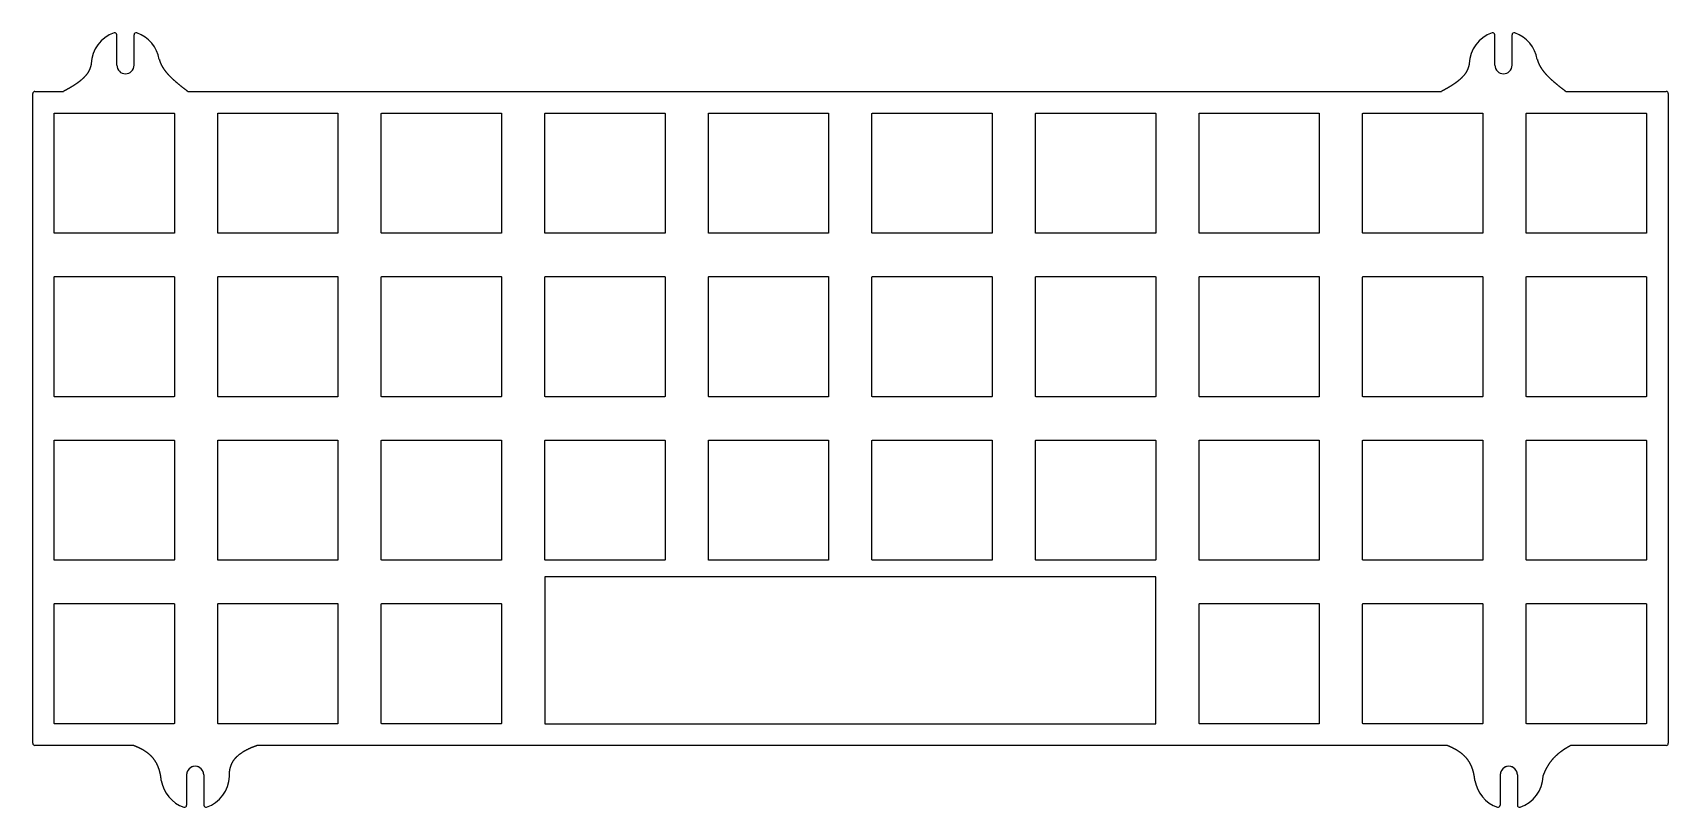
# Model space of a CAD drawing. Header units: millimetres. Extents: x 319 to 509, y -181 to -90.
import ezdxf

# ---------------------------------------------------------------- set-up
doc = ezdxf.new("R2010")
doc.units = ezdxf.units.MM
doc.layers.get('0').update_dxf_attribs({"linetype": 'CONTINUOUS'})

msp = doc.modelspace()

# ---------------------------------------------------------------- linework, layer by layer
for p, q in [((328.74, -94.17), (328.74, -90.63)), ((330.74, -94.17), (330.74, -90.63)), ((489.24, -94.17), (489.24, -90.63)), ((491.24, -94.17), (491.24, -90.63)), ((318.94, -173.17), (318.94, -97.47)), ((319.19, -97.22), (322.51, -97.22)), ((337.01, -97.22), (483.01, -97.22)), ((497.51, -97.22), (509.19, -97.22)), ((509.44, -97.47), (509.44, -173.17)), ((330.61, -173.42), (319.19, -173.42)), ((483.61, -173.42), (345.05, -173.42)), ((509.19, -173.42), (498.05, -173.42)), ((336.86, -176.85), (336.86, -180.38)), ((338.86, -176.85), (338.86, -180.38)), ((489.86, -176.85), (489.86, -180.38)), ((491.86, -176.85), (491.86, -180.38))]:
    msp.add_line(p, q)
for points in [[(321.49, -99.75), (335.39, -99.75, -0.414214), (335.44, -99.8), (335.44, -113.7, -0.414214), (335.39, -113.75), (321.49, -113.75, -0.414214), (321.44, -113.7), (321.44, -99.8, -0.414214)], [(340.49, -113.7), (340.49, -99.8, -0.414214), (340.54, -99.75), (354.44, -99.75, -0.414214), (354.49, -99.8), (354.49, -113.7, -0.414214), (354.44, -113.75), (340.54, -113.75, -0.414214)], [(373.54, -99.8), (373.54, -113.7, -0.414214), (373.49, -113.75), (359.59, -113.75, -0.414214), (359.54, -113.7), (359.54, -99.8, -0.414214), (359.59, -99.75), (373.49, -99.75, -0.414214)], [(378.64, -99.75), (392.54, -99.75, -0.414214), (392.59, -99.8), (392.59, -113.7, -0.414214), (392.54, -113.75), (378.64, -113.75, -0.414214), (378.59, -113.7), (378.59, -99.8, -0.414214)], [(397.64, -113.7), (397.64, -99.8, -0.414214), (397.69, -99.75), (411.59, -99.75, -0.414214), (411.64, -99.8), (411.64, -113.7, -0.414214), (411.59, -113.75), (397.69, -113.75, -0.414214)], [(430.69, -99.8), (430.69, -113.7, -0.414214), (430.64, -113.75), (416.74, -113.75, -0.414214), (416.69, -113.7), (416.69, -99.8, -0.414214), (416.74, -99.75), (430.64, -99.75, -0.414214)], [(435.79, -113.75, -0.414214), (435.74, -113.7), (435.74, -99.8, -0.414214), (435.79, -99.75), (449.69, -99.75, -0.414214), (449.74, -99.8), (449.74, -113.7, -0.414214), (449.69, -113.75)], [(468.74, -99.75, -0.414214), (468.79, -99.8), (468.79, -113.7, -0.414214), (468.74, -113.75), (454.84, -113.75, -0.414214), (454.79, -113.7), (454.79, -99.8, -0.414214), (454.84, -99.75)], [(473.89, -113.75, -0.414214), (473.84, -113.7), (473.84, -99.8, -0.414214), (473.89, -99.75), (487.79, -99.75, -0.414214), (487.84, -99.8), (487.84, -113.7, -0.414214), (487.79, -113.75)], [(492.89, -99.8, -0.414214), (492.94, -99.75), (506.84, -99.75, -0.414214), (506.89, -99.8), (506.89, -113.7, -0.414214), (506.84, -113.75), (492.94, -113.75, -0.414214), (492.89, -113.7)], [(335.44, -118.85), (335.44, -132.75, -0.414214), (335.39, -132.8), (321.49, -132.8, -0.414214), (321.44, -132.75), (321.44, -118.85, -0.414214), (321.49, -118.8), (335.39, -118.8, -0.414214)], [(354.49, -132.75, -0.414214), (354.44, -132.8), (340.54, -132.8, -0.414214), (340.49, -132.75), (340.49, -118.85, -0.414214), (340.54, -118.8), (354.44, -118.8, -0.414214), (354.49, -118.85)], [(373.49, -118.8, -0.414214), (373.54, -118.85), (373.54, -132.75, -0.414214), (373.49, -132.8), (359.59, -132.8, -0.414214), (359.54, -132.75), (359.54, -118.85, -0.414214), (359.59, -118.8)], [(392.54, -118.8, -0.414214), (392.59, -118.85), (392.59, -132.75, -0.414214), (392.54, -132.8), (378.64, -132.8, -0.414214), (378.59, -132.75), (378.59, -118.85, -0.414214), (378.64, -118.8)], [(411.59, -118.8, -0.414214), (411.64, -118.85), (411.64, -132.75, -0.414214), (411.59, -132.8), (397.69, -132.8, -0.414214), (397.64, -132.75), (397.64, -118.85, -0.414214), (397.69, -118.8)], [(430.64, -118.8, -0.414214), (430.69, -118.85), (430.69, -132.75, -0.414214), (430.64, -132.8), (416.74, -132.8, -0.414214), (416.69, -132.75), (416.69, -118.85, -0.414214), (416.74, -118.8)], [(449.69, -132.8), (435.79, -132.8, -0.414214), (435.74, -132.75), (435.74, -118.85, -0.414214), (435.79, -118.8), (449.69, -118.8, -0.414214), (449.74, -118.85), (449.74, -132.75, -0.414214)], [(468.74, -118.8, -0.414214), (468.79, -118.85), (468.79, -132.75, -0.414214), (468.74, -132.8), (454.84, -132.8, -0.414214), (454.79, -132.75), (454.79, -118.85, -0.414214), (454.84, -118.8)], [(487.79, -118.8, -0.414214), (487.84, -118.85), (487.84, -132.75, -0.414214), (487.79, -132.8), (473.89, -132.8, -0.414214), (473.84, -132.75), (473.84, -118.85, -0.414214), (473.89, -118.8)], [(506.84, -118.8, -0.414214), (506.89, -118.85), (506.89, -132.75, -0.414214), (506.84, -132.8), (492.94, -132.8, -0.414214), (492.89, -132.75), (492.89, -118.85, -0.414214), (492.94, -118.8)], [(321.49, -137.85), (335.39, -137.85, -0.414214), (335.44, -137.9), (335.44, -151.8, -0.414214), (335.39, -151.85), (321.49, -151.85, -0.414214), (321.44, -151.8), (321.44, -137.9, -0.414214)], [(340.54, -151.85, -0.414214), (340.49, -151.8), (340.49, -137.9, -0.414214), (340.54, -137.85), (354.44, -137.85, -0.414214), (354.49, -137.9), (354.49, -151.8, -0.414214), (354.44, -151.85)], [(359.54, -137.9, -0.414214), (359.59, -137.85), (373.49, -137.85, -0.414214), (373.54, -137.9), (373.54, -151.8, -0.414214), (373.49, -151.85), (359.59, -151.85, -0.414214), (359.54, -151.8)], [(392.54, -151.85), (378.64, -151.85, -0.414214), (378.59, -151.8), (378.59, -137.9, -0.414214), (378.64, -137.85), (392.54, -137.85, -0.414214), (392.59, -137.9), (392.59, -151.8, -0.414214)], [(397.64, -151.8), (397.64, -137.9, -0.414214), (397.69, -137.85), (411.59, -137.85, -0.414214), (411.64, -137.9), (411.64, -151.8, -0.414214), (411.59, -151.85), (397.69, -151.85, -0.414214)], [(430.64, -137.85, -0.414214), (430.69, -137.9), (430.69, -151.8, -0.414214), (430.64, -151.85), (416.74, -151.85, -0.414214), (416.69, -151.8), (416.69, -137.9, -0.414214), (416.74, -137.85)], [(435.74, -151.8), (435.74, -137.9, -0.414214), (435.79, -137.85), (449.69, -137.85, -0.414214), (449.74, -137.9), (449.74, -151.8, -0.414214), (449.69, -151.85), (435.79, -151.85, -0.414214)], [(454.79, -151.8), (454.79, -137.9, -0.414214), (454.84, -137.85), (468.74, -137.85, -0.414214), (468.79, -137.9), (468.79, -151.8, -0.414214), (468.74, -151.85), (454.84, -151.85, -0.414214)], [(473.84, -151.8), (473.84, -137.9, -0.414214), (473.89, -137.85), (487.79, -137.85, -0.414214), (487.84, -137.9), (487.84, -151.8, -0.414214), (487.79, -151.85), (473.89, -151.85, -0.414214)], [(506.89, -137.9), (506.89, -151.8, -0.414214), (506.84, -151.85), (492.94, -151.85, -0.414214), (492.89, -151.8), (492.89, -137.9, -0.414214), (492.94, -137.85), (506.84, -137.85, -0.414214)], [(335.44, -156.95), (335.44, -170.85, -0.414214), (335.39, -170.9), (321.49, -170.9, -0.414214), (321.44, -170.85), (321.44, -156.95, -0.414214), (321.49, -156.9), (335.39, -156.9, -0.414214)], [(354.44, -170.9), (340.54, -170.9, -0.414214), (340.49, -170.85), (340.49, -156.95, -0.414214), (340.54, -156.9), (354.44, -156.9, -0.414214), (354.49, -156.95), (354.49, -170.85, -0.414214)], [(373.54, -156.95), (373.54, -170.85, -0.414214), (373.49, -170.9), (359.59, -170.9, -0.414214), (359.54, -170.85), (359.54, -156.95, -0.414214), (359.59, -156.9), (373.49, -156.9, -0.414214)], [(468.74, -170.9), (454.84, -170.9, -0.414214), (454.79, -170.85), (454.79, -156.95, -0.414214), (454.84, -156.9), (468.74, -156.9, -0.414214), (468.79, -156.95), (468.79, -170.85, -0.414214)], [(487.79, -156.9, -0.414214), (487.84, -156.95), (487.84, -170.85, -0.414214), (487.79, -170.9), (473.89, -170.9, -0.414214), (473.84, -170.85), (473.84, -156.95, -0.414214), (473.89, -156.9)], [(506.89, -156.95), (506.89, -170.85, -0.414214), (506.84, -170.9), (492.94, -170.9, -0.414214), (492.89, -170.85), (492.89, -156.95, -0.414214), (492.94, -156.9), (506.84, -156.9, -0.414214)]]:
    msp.add_lwpolyline(points, format="xyb", close=True)
msp.add_lwpolyline([(449.74, -170.92), (449.74, -153.8), (416.77, -153.8), (411.72, -153.8), (378.59, -153.8), (378.59, -170.92), (411.64, -170.92), (416.69, -170.92)], close=True)
for centre, radius, start, end in [((329.74, -94.17), 4, 109.4711, 177.3301), ((328.49, -90.63), 0.25, 0, 109.4712), ((330.99, -90.63), 0.25, 70.5288, 180), ((329.74, -94.17), 4, 9.6926, 70.5287), ((490.24, -94.17), 4, 109.4712, 177.3301), ((488.99, -90.63), 0.25, 0, 109.4712), ((491.49, -90.63), 0.25, 70.5288, 180), ((490.24, -94.17), 4, 9.6926, 70.5288), ((329.74, -94.17), 1, 180, 360), ((329.74, -94.17), 1, 180, 360), ((490.24, -94.17), 1, -180, 0), ((490.24, -94.17), 1, -180, 0), ((319.19, -97.47), 0.25, 90, 180), ((509.19, -97.47), 0.25, 0, 90), ((319.19, -173.17), 0.25, 180, 270), ((509.19, -173.17), 0.25, -90, 0), ((337.86, -176.85), 1, 0.001, 180), ((337.86, -176.85), 1, 0, 180.001), ((337.86, -176.85), 4, 289.4712, 357.3281), ((490.86, -176.85), 1, 0, 180.0059), ((490.86, -176.85), 1, 0.0059, 180), ((490.86, -176.85), 4, 289.4712, 357.3296), ((337.86, -176.85), 4, 189.6947, 250.5288), ((490.86, -176.85), 4, 189.6931, 250.5288), ((336.61, -180.38), 0.25, -109.4712, 0), ((339.11, -180.38), 0.25, 180, 289.4712), ((489.61, -180.38), 0.25, -109.4712, 0), ((492.11, -180.38), 0.25, 180, 289.4712)]:
    msp.add_arc(centre, radius, start, end)
for points in [[(325.74, -93.98), (325.74, -94.05), (325.71, -94.19), (325.67, -94.39), (325.57, -94.67), (325.4, -95), (325.16, -95.33), (324.86, -95.66), (324.5, -95.98), (324.08, -96.29), (323.61, -96.61), (323.19, -96.85), (322.86, -97.03), (322.63, -97.15), (322.51, -97.22)], [(333.68, -93.49), (333.7, -93.56), (333.73, -93.68), (333.79, -93.88), (333.91, -94.14), (334.11, -94.49), (334.36, -94.84), (334.67, -95.21), (335.04, -95.59), (335.46, -95.98), (335.93, -96.38), (336.34, -96.71), (336.67, -96.96), (336.9, -97.13), (337.01, -97.22)], [(486.24, -93.98), (486.24, -94.05), (486.21, -94.19), (486.17, -94.39), (486.07, -94.67), (485.9, -95), (485.66, -95.33), (485.36, -95.66), (485, -95.98), (484.58, -96.29), (484.11, -96.61), (483.69, -96.85), (483.36, -97.03), (483.13, -97.15), (483.01, -97.22)], [(494.18, -93.49), (494.2, -93.56), (494.23, -93.68), (494.29, -93.88), (494.41, -94.14), (494.61, -94.49), (494.86, -94.84), (495.17, -95.21), (495.54, -95.59), (495.96, -95.98), (496.43, -96.38), (496.84, -96.71), (497.17, -96.96), (497.4, -97.13), (497.51, -97.22)], [(333.91, -177.52), (333.9, -177.4), (333.88, -177.16), (333.82, -176.81), (333.72, -176.37), (333.54, -175.85), (333.31, -175.38), (333.01, -174.94), (332.65, -174.56), (332.22, -174.21), (331.74, -173.91), (331.31, -173.69), (330.97, -173.55), (330.73, -173.46), (330.61, -173.42)], [(341.85, -177.04), (341.85, -176.94), (341.85, -176.74), (341.86, -176.45), (341.92, -176.08), (342.06, -175.65), (342.27, -175.24), (342.56, -174.86), (342.93, -174.52), (343.36, -174.2), (343.86, -173.92), (344.31, -173.7), (344.67, -173.56), (344.93, -173.46), (345.05, -173.42)], [(486.91, -177.52), (486.9, -177.4), (486.87, -177.17), (486.82, -176.82), (486.72, -176.38), (486.53, -175.87), (486.3, -175.4), (486, -174.96), (485.63, -174.58), (485.21, -174.23), (484.73, -173.92), (484.3, -173.7), (483.96, -173.55), (483.73, -173.46), (483.61, -173.42)], [(494.85, -177.04), (494.88, -176.94), (494.95, -176.76), (495.06, -176.49), (495.22, -176.15), (495.45, -175.73), (495.72, -175.33), (496.02, -174.96), (496.36, -174.61), (496.73, -174.28), (497.14, -173.97), (497.49, -173.74), (497.77, -173.58), (497.96, -173.47), (498.05, -173.42)]]:
    msp.add_open_spline(points, degree=5)

doc.saveas('drawing.dxf')
